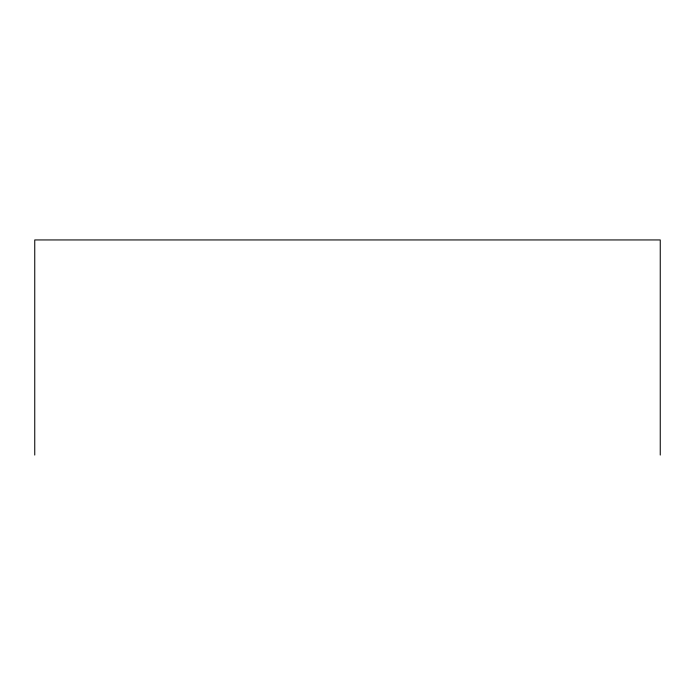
<?xml version="1.0" encoding="UTF-8"?>
<svg xmlns="http://www.w3.org/2000/svg" width="695" height="695" viewBox="0 0 695 695"><rect width="100%" height="100%" fill="white"/><g stroke="black" fill="none" stroke-linecap="round" stroke-linejoin="round"><path stroke-width="1.04" d="M660.25 455.06L660.25 239.94L34.75 239.94L34.75 455.06"/></g></svg>
